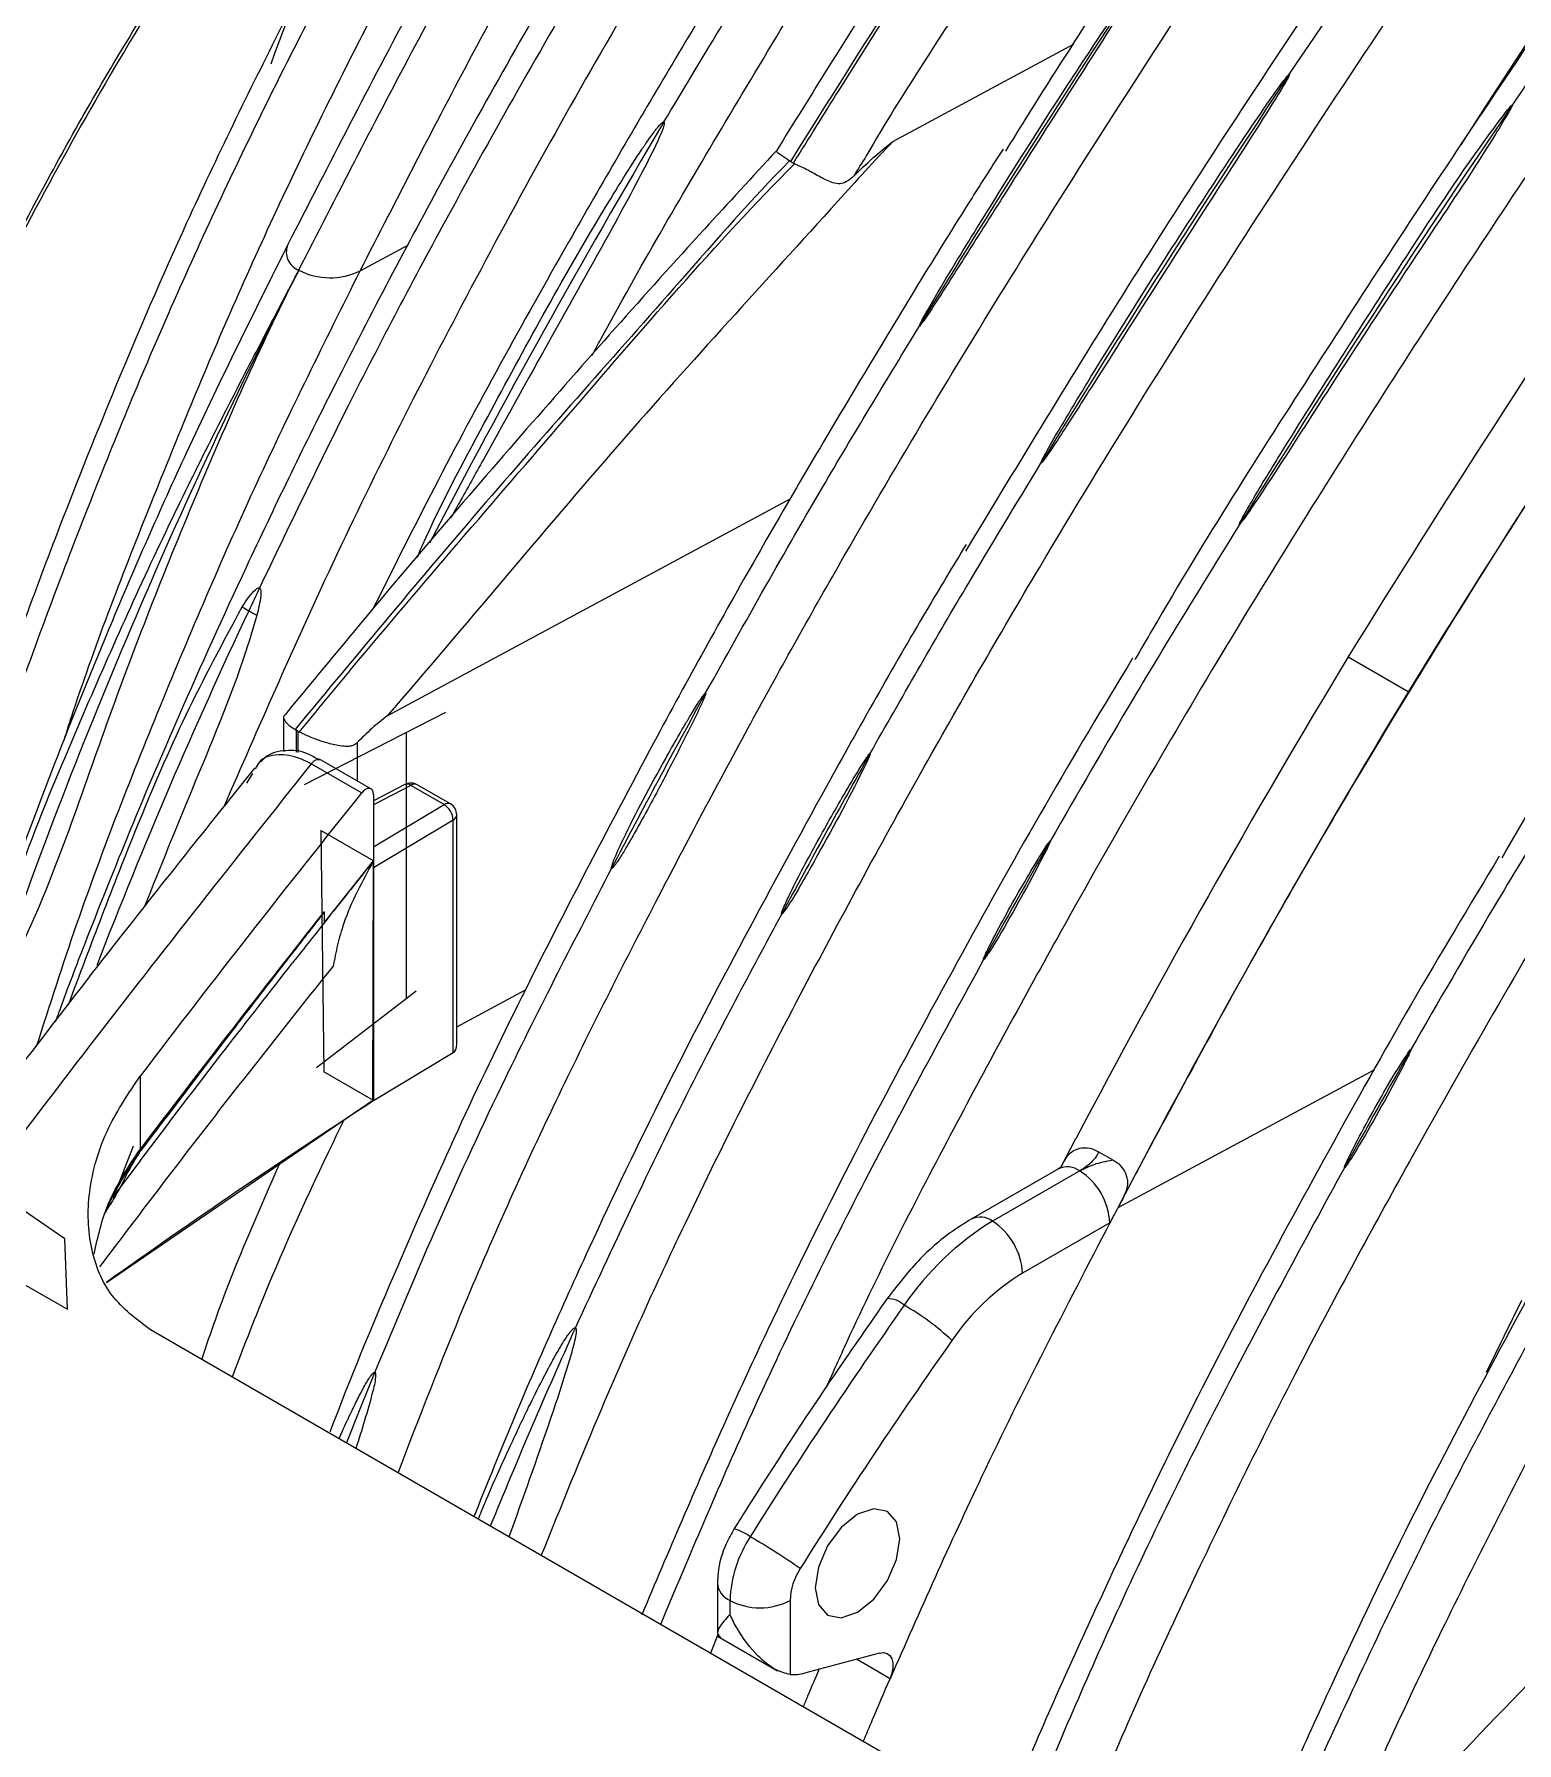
# Model space of a CAD drawing. Extents: x 9.3 to 87.2, y 0.6 to 68.8.
# Drawn here: x 11.748 to 13.492, y 4.593 to 6.602 of the extents above; entities that cross this region are included whole.
import ezdxf

# ---------------------------------------------------------------- set-up
doc = ezdxf.new("R2010")
doc.units = 0
doc.header["$MEASUREMENT"] = 0
doc.layers.add('OBJECT', color=7, linetype='CONTINUOUS')

msp = doc.modelspace()

# ---------------------------------------------------------------- linework, layer by layer
at = {"layer": 'OBJECT'}
for p, q in [((13.5097, 6.6002), (13.4588, 6.522)), ((12.7584, 6.4758), (12.9718, 6.5907)), ((13.4588, 6.522), (13.4265, 6.4719)), ((12.638, 6.4525), (12.637, 6.4532)), ((12.638, 6.4525), (12.6416, 6.4504)), ((12.6428, 6.4498), (12.6416, 6.4504)), ((12.1319, 6.3238), (12.1888, 6.3544)), ((12.0596, 6.3244), (12.0596, 6.3244)), ((12.1638, 5.8005), (12.6384, 6.056)), ((13.294, 5.8697), (13.3647, 5.8289)), ((12.0419, 5.7983), (12.0419, 5.7585)), ((12.0664, 5.7195), (12.2325, 5.8049)), ((12.0553, 5.7843), (12.0565, 5.7835)), ((12.0589, 5.7821), (12.0565, 5.7835)), ((12.0565, 5.7835), (12.0565, 5.7577)), ((12.0589, 5.7821), (12.0602, 5.7814)), ((12.0589, 5.7574), (12.0589, 5.7821)), ((12.1284, 5.7689), (12.1284, 5.724)), ((12.1864, 5.4684), (12.1864, 5.7812)), ((12.1446, 5.7146), (12.0862, 5.7484)), ((12.1446, 5.7146), (12.0862, 5.7484)), ((12.0052, 5.7327), (11.9983, 5.7213)), ((12.1335, 5.7097), (12.0742, 5.7439)), ((12.1846, 5.7197), (12.1475, 5.7004)), ((12.1916, 5.7186), (12.1475, 5.6957)), ((12.1475, 5.7079), (12.1475, 5.6298)), ((12.2305, 5.6962), (12.1916, 5.7186)), ((12.238, 5.6969), (12.1991, 5.7194)), ((12.1475, 5.6463), (12.2305, 5.6962)), ((12.2413, 5.6779), (12.1475, 5.6216)), ((12.2413, 5.4044), (12.2413, 5.6779)), ((12.2455, 5.414), (12.2455, 5.6839)), ((12.1475, 5.6298), (12.0857, 5.6654)), ((12.0857, 5.6654), (12.0892, 5.3817)), ((12.0894, 5.5568), (12.1475, 5.6298)), ((12.1467, 5.3485), (12.1475, 5.6298)), ((12.1475, 5.6298), (12.1475, 5.348)), ((12.1475, 5.6298), (12.1475, 5.6216)), ((12.1475, 5.6216), (12.1475, 5.348)), ((12.1475, 5.6215), (12.1475, 5.348)), ((12.0804, 5.3868), (12.1978, 5.4771)), ((12.2455, 5.4345), (12.3263, 5.4781)), ((12.1475, 5.348), (12.2411, 5.4043)), ((11.8731, 5.3768), (11.8731, 5.2906)), ((12.1475, 5.348), (12.0892, 5.3817)), ((13.3248, 5.3842), (13.0231, 5.2218)), ((11.8336, 5.1341), (12.1467, 5.3485)), ((11.8649, 5.2945), (11.8447, 5.2419)), ((12.9734, 5.3028), (12.9561, 5.2697)), ((12.9933, 5.2913), (13.0005, 5.2877)), ((13.0005, 5.2877), (13.0171, 5.2782)), ((11.8731, 5.2772), (11.8405, 5.2338)), ((12.9532, 5.2678), (12.8506, 5.2085)), ((12.9782, 5.2653), (12.8756, 5.2061)), ((13.0171, 5.2782), (13.0242, 5.2734)), ((13.0441, 5.262), (13.0231, 5.2218)), ((11.7844, 5.1852), (11.7042, 5.2405)), ((11.7875, 5.1025), (11.7844, 5.1852)), ((13.0136, 5.2041), (12.911, 5.1448)), ((11.7212, 5.1408), (11.7875, 5.1025)), ((13.4977, 5.1128), (13.4563, 5.0283)), ((13.025, 4.4202), (11.8852, 5.0782)), ((12.5522, 4.7805), (12.5522, 4.7217)), ((12.5668, 4.7601), (12.5668, 4.7436)), ((12.6376, 4.7601), (12.6376, 4.6729)), ((12.553, 4.7209), (12.5438, 4.698)), ((12.5522, 4.7182), (12.6229, 4.6774)), ((12.7429, 4.6982), (12.6546, 4.6746)), ((12.7551, 4.668), (12.7155, 4.6909))]:
    msp.add_line(p, q, dxfattribs=at)
at = {"layer": 'OBJECT', "flags": 128}
for points in [[(12.0272, 6.5673), (12.0314, 6.5796), (12.072, 6.6868)], [(13.4827, 6.5126), (13.4832, 6.5134), (13.4837, 6.5142), (13.4842, 6.515), (13.4848, 6.5157), (13.4853, 6.5165), (13.4858, 6.5173), (13.4863, 6.518), (13.4869, 6.5188)], [(12.0862, 5.7484), (12.0844, 5.749), (12.0828, 5.7491)], [(12.0894, 5.57), (12.0894, 5.5636), (12.0894, 5.5568)], [(12.1159, 4.945), (12.132, 4.9856), (12.1493, 5.0282)], [(12.7667, 4.8326), (12.7629, 4.8524), (12.7521, 4.8648), (12.7359, 4.868), (12.7168, 4.8614), (12.6978, 4.846), (12.6816, 4.8242), (12.6708, 4.7992), (12.667, 4.775), (12.6708, 4.7552), (12.6816, 4.7427), (12.6978, 4.7396), (12.7168, 4.7462), (12.7359, 4.7616), (12.7521, 4.7834), (12.7629, 4.8084), (12.7667, 4.8326)], [(12.7429, 4.6982), (12.7475, 4.6987), (12.7516, 4.6977), (12.7549, 4.6953), (12.7572, 4.6915), (12.7584, 4.6866), (12.7585, 4.6808), (12.7573, 4.6745), (12.7551, 4.668)]]:
    msp.add_lwpolyline(points, dxfattribs=at)
at = {"layer": 'OBJECT'}
for centre, radius, start, end in [((24.4057, -0.8372), 13.612, 146.52103, 148.58014), ((25.0948, -1.3475), 14.26, 146.34405, 148.52788), ((25.6269, -1.7266), 14.6753, 145.84514, 148.11336), ((13.3651, 6.3091), 0.235, 59.9858, 60.3078), ((13.3571, 6.295), 0.2513, 59.7078, 60.0159), ((21.0529, 1.4052), 9.964, 149.25584, 152.51634), ((25.9034, -1.8983), 14.8101, 145.85517, 148.36462), ((25.9741, -1.9391), 14.8101, 145.85517, 148.36462), ((12.0677, 6.3458), 0.0227, 158.3618, 249.3962), ((17.744, 3.4007), 6.3922, 152.78177, 161.09787), ((12.0965, 6.3959), 0.0803, 242.6992, 296.1463), ((20.4054, 1.9598), 9.2926, 154.56527, 154.74827), ((12.0879, 6.0758), 0.175, 237.2422, 240.1425), ((17.6632, 3.2512), 6.2615, 154.73146, 158.88375), ((12.1471, 6.1783), 0.2934, 240.0834, 242.2134), ((22.6514, 0.2047), 10.9386, 148.80875, 152.22085), ((22.7221, 0.1638), 10.9386, 148.80875, 152.22085), ((21.288, 1.0062), 9.9901, 151.14514, 152.48728), ((12.0832, 5.7381), 0.0107, 73.8803, 147.08), ((21.9416, 0.5616), 10.5738, 150.5764, 151.74406), ((12.1916, 5.7064), 0.015, 60.0027, 117.4651), ((12.1872, 5.7132), 0.00697, 51.1261, 111.4274), ((12.196, 5.7125), 0.00754, 65.693, 125.6177), ((12.2349, 5.69), 0.00754, 65.693, 125.6177), ((12.2186, 5.6768), 0.0227, 2.7521, 58.5644), ((12.2305, 5.6839), 0.015, 0, 60.0027), ((12.2381, 5.6846), 0.00741, 295.5363, 354.6828), ((22.4883, 0.1996), 10.9929, 150.25795, 151.09097), ((22.9126, -0.0454), 10.9929, 150.25795, 151.09097), ((11.8644, 5.2855), 0.0102, 26.0659, 30.494), ((12.9636, 5.2449), 0.0251, 54.3824, 114.3069), ((12.9368, 5.2006), 0.0768, 2.6057, 57.3944), ((13.0533, 4.9155), 0.3406, 121.4475, 145.7318), ((12.8611, 5.1873), 0.0237, 52.3469, 116.3596), ((12.8342, 5.1413), 0.0768, 2.6057, 57.3944), ((13.0531, 4.9124), 0.2725, 121.4476, 145.7317), ((17.5213, 1.751), 5.8156, 144.75212, 147.97394), ((12.7515, 5.0846), 0.0305, 48.0827, 89.4749), ((12.617, 4.8391), 0.3097, 47.0593, 59.9971), ((18.4111, 2.357), 6.613, 155.67773, 157.87687), ((17.5075, 1.7588), 5.7301, 144.75212, 147.97394), ((12.551, 4.7791), 0.0686, 54.6174, 72.3901), ((12.7137, 4.7546), 0.1469, 146.808, 177.8602), ((12.1966, 4.1521), 0.7885, 54.9457, 60.0123), ((12.711, 4.7573), 0.0735, 146.8082, 177.8601), ((12.5761, 4.7822), 0.024, 184.04, 247.2574), ((12.6022, 4.8283), 0.0769, 242.6101, 297.3899), ((12.6413, 4.7219), 0.0491, 265.6103, 285.6947)]:
    msp.add_arc(centre, radius, start, end, dxfattribs=at)
for centre, major_axis, ratio, start_param, end_param in [((14.9072, 0.1544), (4.4993, 8.9431), 0.535125, 1.190503, 1.234702), ((12.1377, 5.7013), (0.0067, 0.0134), 0.535125, 5.466951, 7.473688), ((14.9079, 0.1549), (4.4574, 8.8599), 0.535125, 1.202502, 1.239719), ((12.2305, 5.4226), (-0.0106, 0.0184), 0.577335, 3.161549, 3.92695), ((12.2411, 5.4165), (0.0073, 0.0131), 0.565723, 3.917303, 3.9373), ((16.8634, -0.9749), (5.5684, 8.3217), 0.616702, 1.262095, 1.306294)]:
    msp.add_ellipse(centre, major_axis=major_axis, ratio=ratio, start_param=start_param, end_param=end_param, dxfattribs=at)
for points, knots in [([(12.4047, 6.2243), (12.4081, 6.2307), (12.4565, 6.3207), (12.5601, 6.4977), (12.719, 6.7606), (12.8943, 7.0344), (13.0192, 7.2176), (13.0826, 7.3107)], [0, 0, 0, 0, 0.016983, 0.238956, 0.478962, 0.735216, 1, 1, 1, 1]), ([(12.4892, 6.4989), (12.5329, 6.5717), (12.6228, 6.7218), (12.795, 6.9936), (12.9276, 7.189), (13.0098, 7.3102)], [0, 0, 0, 0, 0.2635522, 0.5429809, 1, 1, 1, 1]), ([(13.1773, 7.3025), (13.1515, 7.2662), (13.0658, 7.1458), (12.9212, 6.9336), (12.7615, 6.6907), (12.6628, 6.5315), (12.6215, 6.4649)], [0, 0, 0, 0, 0.133827, 0.442966, 0.76693, 1, 1, 1, 1]), ([(13.277, 7.282), (13.2616, 7.2604), (13.1696, 7.131), (13.0304, 6.9302), (12.8651, 6.6754), (12.77, 6.5332), (12.7272, 6.459), (12.7272, 6.459)], [0, 0, 0, 0, 0.080863, 0.483213, 0.741499, 0.999997, 1, 1, 1, 1]), ([(13.1792, 7.2698), (13.1453, 7.2217), (13.0349, 7.0646), (12.8523, 6.7936), (12.7095, 6.5663), (12.638, 6.4525)], [0, 0, 0, 0, 0.180796, 0.589987, 1, 1, 1, 1]), ([(12.6416, 6.4504), (12.6592, 6.4787), (12.747, 6.6202), (12.8831, 6.8306), (13.0471, 7.0739), (13.1393, 7.2049), (13.1833, 7.2675)], [0, 0, 0, 0, 0.101586, 0.508022, 0.765103, 1, 1, 1, 1]), ([(13.4253, 7.256), (13.372, 7.1812), (13.2568, 7.0197), (13.0865, 6.7677), (12.9613, 6.5787), (12.8984, 6.4768), (12.8909, 6.4646)], [0, 0, 0, 0, 0.289481, 0.625524, 0.954907, 1, 1, 1, 1]), ([(12.5455, 7.2384), (12.4841, 7.139), (12.3619, 6.9413), (12.196, 6.6456), (12.0951, 6.4488), (12.0468, 6.3547)], [0, 0, 0, 0, 0.345389, 0.686853, 1, 1, 1, 1]), ([(12.0597, 6.3246), (12.1035, 6.4101), (12.1909, 6.5811), (12.3576, 6.882), (12.4872, 7.0928), (12.5664, 7.2216)], [0, 0, 0, 0, 0.280082, 0.560024, 1, 1, 1, 1]), ([(12.1319, 6.3238), (12.1758, 6.4095), (12.2634, 6.5807), (12.4303, 6.882), (12.5601, 7.0931), (12.6394, 7.222)], [0, 0, 0, 0, 0.2800818, 0.5600234, 1, 1, 1, 1]), ([(12.1764, 4.9101), (12.2019, 4.9761), (12.2596, 5.1252), (12.3613, 5.3498), (12.4765, 5.5771), (12.5885, 5.7885), (12.726, 6.0345), (12.8942, 6.3141), (13.0965, 6.6317), (13.3016, 6.9368), (13.4425, 7.135), (13.511, 7.2313)], [0, 0, 0, 0, 0.080478, 0.181791, 0.276274, 0.364567, 0.44806, 0.589546, 0.727254, 0.867432, 1, 1, 1, 1]), ([(13.6361, 7.1885), (13.5711, 7.0984), (13.4334, 6.9074), (13.2327, 6.6125), (13.0323, 6.3051), (12.9068, 6.098), (12.8438, 5.994)], [0, 0, 0, 0, 0.233636, 0.495516, 0.746694, 1, 1, 1, 1]), ([(13.2251, 6.5554), (13.3048, 6.6735), (13.4491, 6.8874), (13.5995, 7.0952), (13.6668, 7.1883)], [0, 0, 0, 0, 0.552236, 1, 1, 1, 1]), ([(12.3449, 4.8128), (12.3684, 4.8708), (12.4189, 4.996), (12.5183, 5.217), (12.6445, 5.4659), (12.7871, 5.7283), (12.9624, 6.0318), (13.1809, 6.3815), (13.4442, 6.7772), (13.6283, 7.0335), (13.7192, 7.16)], [0, 0, 0, 0, 0.069792, 0.150666, 0.267679, 0.375936, 0.477828, 0.651228, 0.827697, 1, 1, 1, 1]), ([(12.3062, 7.1062), (12.2603, 7.0251), (12.1678, 6.8615), (12.0423, 6.6189), (11.9321, 6.3941), (11.8475, 6.1976), (11.7884, 6.0499), (11.7479, 5.9426), (11.7183, 5.8613), (11.6851, 5.7672), (11.643, 5.6417), (11.5961, 5.4761), (11.5582, 5.3003), (11.5358, 5.1757), (11.5301, 5.1205), (11.5297, 5.1166)], [0, 0, 0, 0, 0.126163, 0.254431, 0.370519, 0.466406, 0.54762, 0.590111, 0.625541, 0.667972, 0.729574, 0.811165, 0.91362, 0.993848, 1, 1, 1, 1]), ([(13.8631, 7.0947), (13.7971, 7.004), (13.6578, 6.8123), (13.4548, 6.5176), (13.2547, 6.2107), (13.1174, 5.9956), (13.0502, 5.8786), (13.0432, 5.8665)], [0, 0, 0, 0, 0.2290929, 0.4841426, 0.7272432, 0.9716536, 1, 1, 1, 1]), ([(13.8937, 7.0939), (13.8153, 6.9864), (13.6774, 6.7971), (13.5444, 6.6028), (13.4869, 6.5188)], [0, 0, 0, 0, 0.567749, 1, 1, 1, 1]), ([(11.5557, 5.1518), (11.5613, 5.1933), (11.5787, 5.3213), (11.6333, 5.5411), (11.7187, 5.8007), (11.8108, 6.0467), (11.91, 6.2865), (12.0165, 6.5133), (12.1256, 6.7246), (12.2264, 6.9142), (12.2939, 7.0328), (12.3266, 7.0902)], [0, 0, 0, 0, 0.0660325, 0.203268, 0.3355705, 0.4608197, 0.5773689, 0.7016421, 0.8106516, 0.9082543, 1, 1, 1, 1]), ([(11.7836, 5.7718), (11.7872, 5.783), (11.8172, 5.8765), (11.8839, 6.0468), (11.9821, 6.2867), (12.0889, 6.5135), (12.198, 6.7249), (12.2989, 6.9145), (12.3664, 7.0331), (12.3991, 7.0906)], [0, 0, 0, 0, 0.024964, 0.208796, 0.379841, 0.56219, 0.722124, 0.865341, 1, 1, 1, 1]), ([(13.9396, 7.0571), (13.8733, 6.9659), (13.7343, 6.7747), (13.5325, 6.4815), (13.3335, 6.1785), (13.1404, 5.8695), (12.9731, 5.5803), (12.8264, 5.3101), (12.734, 5.1311), (12.6882, 5.0288), (12.6802, 5.011)], [0, 0, 0, 0, 0.1415155, 0.296778, 0.4447502, 0.593217, 0.7497846, 0.859323, 0.9754964, 1, 1, 1, 1]), ([(12.572, 7.01), (12.5087, 6.9089), (12.3892, 6.7176), (12.2327, 6.4407), (12.1041, 6.1967), (12.0024, 5.9872), (11.9226, 5.8112), (11.8597, 5.6634), (11.8137, 5.5478), (11.7861, 5.4758), (11.775, 5.4451), (11.7733, 5.4403)], [0, 0, 0, 0, 0.20178, 0.381537, 0.537136, 0.668248, 0.776718, 0.866692, 0.943206, 0.99113, 1, 1, 1, 1]), ([(12.6561, 6.9775), (12.585, 6.8635), (12.4452, 6.6392), (12.2586, 6.3018), (12.0998, 5.9876), (12.0118, 5.7859), (11.9716, 5.6936)], [0, 0, 0, 0, 0.276108, 0.542749, 0.790891, 1, 1, 1, 1]), ([(12.5839, 6.978), (12.5226, 6.8801), (12.4017, 6.6869), (12.2479, 6.4143), (12.1184, 6.1698), (12.0478, 6.0224), (12.0135, 5.9508)], [0, 0, 0, 0, 0.2943602, 0.581245, 0.7968207, 1, 1, 1, 1]), ([(14.282, 6.8424), (14.2186, 6.7552), (14.0826, 6.568), (13.8834, 6.2789), (13.6851, 5.9755), (13.5489, 5.7623), (13.4819, 5.6462), (13.4746, 5.6336)], [0, 0, 0, 0, 0.223651, 0.480257, 0.724814, 0.970188, 1, 1, 1, 1]), ([(14.351, 6.7943), (14.2882, 6.7079), (14.1521, 6.5206), (13.9525, 6.2302), (13.7516, 5.9239), (13.5563, 5.611), (13.3877, 5.3175), (13.2382, 5.0432), (13.1127, 4.7893), (13.0218, 4.5905), (12.977, 4.4764), (12.9679, 4.4532)], [0, 0, 0, 0, 0.118145, 0.256403, 0.388184, 0.520674, 0.660678, 0.758806, 0.86288, 0.972064, 1, 1, 1, 1]), ([(11.3977, 5.5142), (11.4101, 5.5603), (11.4382, 5.6652), (11.4939, 5.8314), (11.5629, 6.0113), (11.6442, 6.1965), (11.7377, 6.3844), (11.8466, 6.5804), (11.9289, 6.7077), (11.972, 6.7744)], [0, 0, 0, 0, 0.107735, 0.244859, 0.385288, 0.525717, 0.678041, 0.831465, 1, 1, 1, 1]), ([(11.9741, 6.7714), (11.9409, 6.7219), (11.9088, 6.6716), (11.8466, 6.5697), (11.8165, 6.5179), (11.7585, 6.4137), (11.7307, 6.3611), (11.6772, 6.2549), (11.6516, 6.2012), (11.6028, 6.0933), (11.5796, 6.0392), (11.5358, 5.9304), (11.5151, 5.8758), (11.4573, 5.7125), (11.4242, 5.6039), (11.3964, 5.4955)], [0, 0, 0, 0, 0.125, 0.125, 0.25, 0.25, 0.375, 0.375, 0.5, 0.5, 0.625, 0.625, 0.75, 0.75, 1, 1, 1, 1]), ([(12.613, 6.7543), (12.5941, 6.7239), (12.5546, 6.66), (12.4957, 6.5619), (12.4358, 6.4602), (12.342, 6.2968), (12.2433, 6.1189), (12.1703, 5.973), (12.1462, 5.9248)], [0, 0, 0, 0, 0.11303, 0.236618, 0.36016, 0.484691, 0.82988, 1, 1, 1, 1]), ([(12.7897, 6.2588), (12.7897, 6.2588), (12.7896, 6.2588), (12.7896, 6.2589), (12.7896, 6.2591), (12.7898, 6.2597), (12.7909, 6.2622), (12.796, 6.2719), (12.8178, 6.3099), (12.8745, 6.4025), (12.9458, 6.5153), (13.0103, 6.6126), (13.0388, 6.655), (13.05, 6.6695), (13.0512, 6.6709), (13.0518, 6.6715), (13.052, 6.6716), (13.0521, 6.6716), (13.0521, 6.6716), (13.0521, 6.6716), (13.0521, 6.6716), (13.0521, 6.6716)], [0, 0, 0, 0, 0.000078, 0.000179, 0.000367, 0.001181, 0.004395, 0.017191, 0.068322, 0.272792, 0.681705, 0.886151, 0.988387, 0.994777, 0.997973, 0.999578, 0.999779, 0.999878, 0.999957, 0.999999, 1, 1, 1, 1]), ([(13.0521, 6.6716), (13.0521, 6.6716), (13.0522, 6.6716), (13.0522, 6.6716), (13.0522, 6.6714), (13.052, 6.6708), (13.0509, 6.6686), (13.046, 6.6599), (13.025, 6.6258), (12.9714, 6.5423), (12.9101, 6.4462), (12.8536, 6.3566), (12.8238, 6.3095), (12.8042, 6.279), (12.7956, 6.2663), (12.7927, 6.2623), (12.7912, 6.2604), (12.7905, 6.2594), (12.7901, 6.259), (12.7898, 6.2589), (12.7898, 6.2588), (12.7897, 6.2588), (12.7897, 6.2588), (12.7897, 6.2588), (12.7897, 6.2588)], [0, 0, 0, 0, 0.0000717, 0.0001667, 0.0003414, 0.0010873, 0.0040325, 0.0157608, 0.0626216, 0.2500161, 0.6247783, 0.7613489, 0.8979214, 0.9662095, 0.9832819, 0.9918184, 0.9960873, 0.9982219, 0.9992914, 0.9996504, 0.9998298, 0.9999013, 0.9999712, 1, 1, 1, 1]), ([(14.5745, 6.6239), (14.512, 6.5371), (14.3754, 6.3475), (14.1747, 6.0522), (13.9712, 5.738), (13.7992, 5.4575), (13.6538, 5.2033), (13.5292, 4.9741), (13.4025, 4.7255), (13.319, 4.5469), (13.2807, 4.4509), (13.2791, 4.4468)], [0, 0, 0, 0, 0.127104, 0.277799, 0.422393, 0.56876, 0.665196, 0.76701, 0.875884, 0.99462, 1, 1, 1, 1]), ([(12.9326, 6.0974), (12.9326, 6.0974), (12.9326, 6.0974), (12.9325, 6.0975), (12.9325, 6.0976), (12.9327, 6.099), (12.9348, 6.1028), (12.9415, 6.1159), (12.9596, 6.1464), (13.021, 6.2485), (13.1029, 6.3766), (13.1804, 6.4942), (13.2131, 6.5408), (13.2218, 6.5522), (13.2241, 6.5548), (13.2248, 6.5554), (13.225, 6.5555), (13.2251, 6.5555), (13.2251, 6.5554), (13.2251, 6.5554)], [0, 0, 0, 0, 0.000048, 0.000146, 0.000383, 0.000852, 0.00835, 0.023312, 0.083155, 0.202832, 0.681059, 0.920233, 0.980043, 0.995013, 0.998781, 0.999562, 0.999787, 0.999908, 1, 1, 1, 1]), ([(13.2251, 6.5554), (13.2251, 6.5554), (13.2251, 6.5554), (13.2252, 6.5553), (13.2252, 6.5551), (13.2249, 6.5542), (13.2233, 6.5509), (13.2159, 6.538), (13.1845, 6.4876), (13.1071, 6.3685), (13.0256, 6.24), (12.9626, 6.1407), (12.9435, 6.1117), (12.9356, 6.1005), (12.9335, 6.0981), (12.9331, 6.0977), (12.9329, 6.0975), (12.9328, 6.0974), (12.9327, 6.0974), (12.9326, 6.0974), (12.9326, 6.0974), (12.9326, 6.0974), (12.9326, 6.0974)], [0, 0, 0, 0, 0.000094, 0.000218, 0.000448, 0.001446, 0.005385, 0.021069, 0.083741, 0.334366, 0.804886, 0.922632, 0.98151, 0.996237, 0.998077, 0.998998, 0.999316, 0.999635, 0.999784, 0.999905, 0.999967, 1, 1, 1, 1]), ([(13.1661, 6.0255), (13.1661, 6.0255), (13.1661, 6.0256), (13.1661, 6.0256), (13.166, 6.0256), (13.166, 6.0258), (13.1661, 6.0261), (13.1663, 6.0266), (13.1676, 6.0297), (13.1718, 6.0373), (13.1871, 6.064), (13.2486, 6.1642), (13.3406, 6.3072), (13.4291, 6.4431), (13.4728, 6.5016), (13.4815, 6.5133)], [0, 0, 0, 0, 0.000024, 0.000069, 0.000183, 0.00041, 0.000862, 0.001765, 0.00357, 0.018004, 0.046863, 0.162292, 0.623568, 0.924627, 1, 1, 1, 1]), ([(13.4838, 6.512), (13.4783, 6.5028), (13.4508, 6.4568), (13.3726, 6.3407), (13.2783, 6.1964), (13.2057, 6.0827), (13.1771, 6.0401), (13.1717, 6.0324), (13.1689, 6.0286), (13.1674, 6.0267), (13.1667, 6.0259), (13.1663, 6.0256), (13.1662, 6.0256), (13.1662, 6.0255), (13.1661, 6.0255), (13.1661, 6.0255), (13.1661, 6.0255), (13.1661, 6.0255)], [0, 0, 0, 0, 0.055666, 0.2781, 0.722897, 0.945279, 0.973076, 0.986975, 0.993925, 0.997401, 0.999141, 0.999577, 0.999796, 0.999868, 0.999956, 0.999996, 1, 1, 1, 1]), ([(13.4815, 6.5133), (13.4821, 6.5139), (13.483, 6.515), (13.4841, 6.5164), (13.485, 6.5173), (13.4855, 6.5179), (13.4859, 6.5183), (13.4862, 6.5185), (13.4864, 6.5187), (13.4866, 6.5188), (13.4867, 6.5188), (13.4868, 6.5188), (13.4868, 6.5188), (13.4869, 6.5188)], [0, 0, 0, 0, 0.326157, 0.544986, 0.6921, 0.79124, 0.858306, 0.903951, 0.935333, 0.96621, 0.979398, 0.992715, 1, 1, 1, 1]), ([(13.4869, 6.5188), (13.4869, 6.5188), (13.4869, 6.5188), (13.4869, 6.5187), (13.4869, 6.5184), (13.4866, 6.5174), (13.4856, 6.5152), (13.4845, 6.5132), (13.4838, 6.512)], [0, 0, 0, 0, 0.009023, 0.020487, 0.042289, 0.122762, 0.441726, 1, 1, 1, 1]), ([(12.1992, 5.9869), (12.2012, 5.9917), (12.2245, 6.0457), (12.2741, 6.1375), (12.3427, 6.2651), (12.3958, 6.3578), (12.4328, 6.419), (12.45, 6.4465), (12.4618, 6.4646), (12.47, 6.4766), (12.4757, 6.4846), (12.4797, 6.4898), (12.4824, 6.4932), (12.4844, 6.4955), (12.4858, 6.4969), (12.4869, 6.4979), (12.4877, 6.4985), (12.4884, 6.4989), (12.4888, 6.499), (12.4891, 6.499), (12.4892, 6.4989), (12.4892, 6.4989)], [0, 0, 0, 0, 0.026664, 0.298537, 0.529704, 0.763585, 0.841164, 0.89316, 0.928031, 0.951438, 0.967167, 0.977753, 0.984894, 0.989728, 0.993017, 0.995272, 0.997286, 0.99853, 0.999198, 0.99975, 1, 1, 1, 1]), ([(12.4892, 6.4989), (12.4893, 6.4988), (12.4894, 6.4987), (12.4896, 6.4983), (12.4897, 6.4969), (12.4883, 6.4914), (12.4796, 6.4707), (12.4383, 6.3904), (12.3671, 6.2647), (12.2959, 6.1363), (12.2547, 6.0618), (12.2416, 6.0387), (12.2381, 6.0326)], [0, 0, 0, 0, 0.0005934, 0.0013625, 0.002794, 0.0089668, 0.0333397, 0.1304058, 0.5182425, 0.8497552, 0.9596588, 1, 1, 1, 1]), ([(12.7584, 6.4758), (12.7584, 6.4758), (12.7365, 6.4531), (12.6294, 6.3342), (12.4276, 6.1155), (12.2553, 5.9061), (12.1638, 5.8005), (12.1638, 5.8005)], [0, 0, 0, 0, 0.000003, 0.107059, 0.535369, 0.999998, 1, 1, 1, 1]), ([(12.7124, 6.4353), (12.7199, 6.4426), (12.7349, 6.457), (12.7505, 6.4695), (12.7584, 6.4758)], [0, 0, 0, 0, 0.498857, 1, 1, 1, 1]), ([(12.6215, 6.465), (12.5932, 6.4343), (12.4943, 6.3272), (12.3239, 6.1348), (12.16, 5.9433), (12.0664, 5.8294), (12.0435, 5.8016)], [0, 0, 0, 0, 0.143609, 0.502351, 0.878412, 1, 1, 1, 1]), ([(12.6369, 6.4531), (12.6369, 6.4531), (12.5928, 6.4085), (12.4746, 6.2724), (12.2786, 6.0535), (12.1297, 5.874), (12.0553, 5.7843)], [0, 0, 0, 0, 0.000003, 0.217703, 0.608618, 1, 1, 1, 1]), ([(12.888, 6.467), (12.8758, 6.448), (12.8201, 6.3608), (12.723, 6.2013), (12.5972, 5.9882), (12.4886, 5.7915), (12.3956, 5.615), (12.3162, 5.46), (12.2408, 5.3024), (12.1677, 5.1354), (12.1196, 5.0202), (12.0966, 4.9586), (12.0966, 4.9584)], [0, 0, 0, 0, 0.03969, 0.181498, 0.327072, 0.472916, 0.574787, 0.676732, 0.778453, 0.88203, 0.999591, 1, 1, 1, 1]), ([(12.6215, 6.465), (12.6213, 6.4646), (12.621, 6.4638), (12.627, 6.4604), (12.6336, 6.4556), (12.637, 6.4532)], [0, 0, 0, 0, 0.296336, 0.648143, 1, 1, 1, 1]), ([(12.637, 6.4532), (12.637, 6.4532), (12.6369, 6.4532), (12.6369, 6.4531), (12.6369, 6.4531)], [0, 0, 0, 0, 0.969894, 1, 1, 1, 1]), ([(12.7272, 6.459), (12.7272, 6.459), (12.7221, 6.4512), (12.7173, 6.4433), (12.7124, 6.4353)], [0, 0, 0, 0, 0.000082, 1, 1, 1, 1]), ([(12.0602, 5.7814), (12.0809, 5.8065), (12.1842, 5.9317), (12.378, 6.1549), (12.5503, 6.3564), (12.6427, 6.4498), (12.6427, 6.4498)], [0, 0, 0, 0, 0.10881, 0.544285, 0.999997, 1, 1, 1, 1]), ([(12.6427, 6.4498), (12.6427, 6.4498), (12.6428, 6.4498), (12.6428, 6.4498), (12.6428, 6.4498)], [0, 0, 0, 0, 0.030106, 1, 1, 1, 1]), ([(12.7124, 6.4353), (12.7117, 6.4346), (12.7084, 6.4316), (12.7024, 6.4272), (12.694, 6.4255), (12.6839, 6.4283), (12.6714, 6.4349), (12.6564, 6.4434), (12.6473, 6.4477), (12.6428, 6.4498)], [0, 0, 0, 0, 0.040977, 0.17211, 0.285127, 0.396955, 0.598359, 0.799165, 1, 1, 1, 1]), ([(13.7198, 6.3778), (13.6532, 6.2781), (13.5201, 6.0789), (13.3418, 5.7926), (13.1827, 5.5202), (13.0905, 5.3484), (13.0441, 5.262)], [0, 0, 0, 0, 0.276277, 0.552211, 0.774542, 1, 1, 1, 1]), ([(12.0469, 6.3548), (12.0074, 6.2757), (11.9344, 6.1293), (11.8445, 5.9245), (11.7762, 5.7557), (11.7252, 5.6202), (11.6857, 5.5091), (11.6531, 5.4129), (11.6261, 5.323), (11.6068, 5.2546), (11.5976, 5.2156), (11.5952, 5.2052)], [0, 0, 0, 0, 0.210121, 0.388327, 0.534986, 0.648993, 0.739546, 0.822674, 0.897964, 0.972741, 1, 1, 1, 1]), ([(11.6911, 5.4748), (11.6963, 5.4962), (11.722, 5.6023), (11.7959, 5.7805), (11.8945, 6.0032), (11.9768, 6.1654), (12.0255, 6.2591), (12.0436, 6.2935), (12.0521, 6.3098), (12.0563, 6.318), (12.0583, 6.3218), (12.0591, 6.3234), (12.0594, 6.3239), (12.0595, 6.3242), (12.0596, 6.3243), (12.0596, 6.3244)], [0, 0, 0, 0, 0.070565, 0.350846, 0.630744, 0.861215, 0.935041, 0.968568, 0.985332, 0.993714, 0.997905, 0.998952, 0.999476, 0.999738, 1, 1, 1, 1]), ([(12.0596, 6.3244), (12.0596, 6.3243), (12.0595, 6.3242), (12.0594, 6.3239), (12.0591, 6.3233), (12.0581, 6.3215), (12.014, 6.2343), (11.9357, 6.0576), (11.8315, 5.7928), (11.7653, 5.5903), (11.7132, 5.4886), (11.7028, 5.4681)], [0, 0, 0, 0, 0.000149, 0.000446, 0.00104, 0.002229, 0.006986, 0.312547, 0.618174, 0.923157, 1, 1, 1, 1]), ([(11.7513, 5.4117), (11.7667, 5.4597), (11.8105, 5.5961), (11.8979, 5.8181), (12.008, 6.0751), (12.0908, 6.2413), (12.1319, 6.3238)], [0, 0, 0, 0, 0.1566023, 0.4451548, 0.7246677, 1, 1, 1, 1]), ([(12.0596, 6.3244), (12.0596, 6.3244), (12.0597, 6.3245), (12.0597, 6.3245), (12.0597, 6.3246)], [0, 0, 0, 0, 0.559654, 1, 1, 1, 1]), ([(12.5382, 5.8273), (12.5846, 5.9102), (12.666, 6.0555), (12.7525, 6.1977), (12.7897, 6.2588)], [0, 0, 0, 0, 0.570137, 1, 1, 1, 1]), ([(12.7316, 5.7561), (12.7688, 5.8212), (12.8342, 5.936), (12.9029, 6.0487), (12.9326, 6.0974)], [0, 0, 0, 0, 0.5678069, 1, 1, 1, 1]), ([(13.1661, 6.0255), (13.1242, 5.9577), (13.0482, 5.8347), (12.9759, 5.7093), (12.9435, 5.6531)], [0, 0, 0, 0, 0.5516486, 1, 1, 1, 1]), ([(12.8445, 6.0019), (12.8291, 5.9765), (12.7727, 5.8829), (12.6858, 5.7285), (12.5832, 5.5394), (12.4883, 5.3585), (12.3963, 5.1666), (12.3223, 4.9994), (12.2798, 4.8939), (12.2656, 4.8586)], [0, 0, 0, 0, 0.069165, 0.254425, 0.41217, 0.570338, 0.730335, 0.909887, 1, 1, 1, 1]), ([(11.9932, 5.9286), (11.9979, 5.936), (12.003, 5.9441), (12.0103, 5.9501), (12.0118, 5.9509), (12.0129, 5.951), (12.0133, 5.9509), (12.0135, 5.9508)], [0, 0, 0, 0, 0.808261, 0.877493, 0.947201, 0.979061, 1, 1, 1, 1]), ([(12.0135, 5.9508), (12.0137, 5.9507), (12.0142, 5.9504), (12.0148, 5.9493), (12.0154, 5.9464), (12.0146, 5.9359), (12.0123, 5.9263), (12.0104, 5.9188)], [0, 0, 0, 0, 0.027025, 0.059823, 0.116713, 0.300963, 1, 1, 1, 1]), ([(11.7887, 5.4604), (11.815, 5.5305), (11.858, 5.645), (11.9255, 5.8029), (11.9706, 5.8867), (11.9932, 5.9286)], [0, 0, 0, 0, 0.440276, 0.71964, 1, 1, 1, 1]), ([(12.0104, 5.9188), (12.0062, 5.9046), (11.9852, 5.8341), (11.9363, 5.7211), (11.8966, 5.6219), (11.8783, 5.5763)], [0, 0, 0, 0, 0.119066, 0.595203, 1, 1, 1, 1]), ([(13.0403, 5.8681), (13.0059, 5.8111), (12.9371, 5.6968), (12.8395, 5.521), (12.7425, 5.3428), (12.6482, 5.1574), (12.5538, 4.9572), (12.4945, 4.8174), (12.463, 4.743)], [0, 0, 0, 0, 0.157249, 0.314813, 0.474592, 0.636515, 0.806855, 1, 1, 1, 1]), ([(12.4277, 5.621), (12.4277, 5.6211), (12.4276, 5.6211), (12.4275, 5.6213), (12.4274, 5.6221), (12.4281, 5.625), (12.4322, 5.636), (12.4522, 5.6789), (12.4781, 5.7272), (12.504, 5.773), (12.5147, 5.7914), (12.522, 5.8036), (12.527, 5.8117), (12.5304, 5.8171), (12.5328, 5.8207), (12.5344, 5.823), (12.5355, 5.8246), (12.5363, 5.8256), (12.5369, 5.8263), (12.5373, 5.8267), (12.5375, 5.827), (12.5378, 5.8272), (12.5379, 5.8273), (12.5381, 5.8273), (12.5382, 5.8273), (12.5382, 5.8273), (12.5382, 5.8273)], [0, 0, 0, 0, 0.000685, 0.001564, 0.003213, 0.010493, 0.039238, 0.153737, 0.611335, 0.73946, 0.825268, 0.882734, 0.921227, 0.947018, 0.964309, 0.975911, 0.983708, 0.988957, 0.992503, 0.99491, 0.996555, 0.997693, 0.998895, 0.999376, 0.999777, 1, 1, 1, 1]), ([(12.5382, 5.8273), (12.5382, 5.8273), (12.5383, 5.8273), (12.5383, 5.8271), (12.5383, 5.8267), (12.538, 5.8252), (12.5359, 5.8196), (12.5257, 5.7976), (12.5073, 5.7612), (12.4852, 5.7186), (12.4674, 5.6856), (12.4552, 5.6636), (12.4468, 5.649), (12.4411, 5.6394), (12.4371, 5.633), (12.4343, 5.6287), (12.4324, 5.6259), (12.431, 5.6241), (12.4301, 5.6229), (12.4294, 5.6221), (12.4289, 5.6216), (12.4285, 5.6213), (12.4282, 5.6211), (12.4279, 5.621), (12.4278, 5.621), (12.4277, 5.621), (12.4277, 5.621)], [0, 0, 0, 0, 0.0004099, 0.0009215, 0.0019078, 0.0056321, 0.0203966, 0.079215, 0.314257, 0.5400191, 0.6912345, 0.7925562, 0.8604771, 0.9060342, 0.9366125, 0.9571568, 0.9709814, 0.980303, 0.9866087, 0.9908967, 0.9938318, 0.9958665, 0.9980236, 0.9988884, 0.9996064, 1, 1, 1, 1]), ([(12.0436, 5.8015), (12.0432, 5.8012), (12.041, 5.7996), (12.0419, 5.7964), (12.0458, 5.7908), (12.0521, 5.7865), (12.0553, 5.7843)], [0, 0, 0, 0, 0.075395, 0.394861, 0.69709, 1, 1, 1, 1]), ([(12.1638, 5.8005), (12.1576, 5.7956), (12.1455, 5.786), (12.134, 5.7745), (12.1284, 5.7689)], [0, 0, 0, 0, 0.507999, 1, 1, 1, 1]), ([(12.1284, 5.7689), (12.1281, 5.7686), (12.1266, 5.7672), (12.1232, 5.7653), (12.1149, 5.7638), (12.1027, 5.7658), (12.0871, 5.7701), (12.0723, 5.7756), (12.0642, 5.7795), (12.0602, 5.7814)], [0, 0, 0, 0, 0.018056, 0.08366, 0.166715, 0.400676, 0.607754, 0.803654, 1, 1, 1, 1]), ([(13.5904, 5.7806), (13.5485, 5.7128), (13.4725, 5.5897), (13.4002, 5.4644), (13.3678, 5.4082)], [0, 0, 0, 0, 0.5516486, 1, 1, 1, 1]), ([(12.0742, 5.7439), (12.0699, 5.7461), (12.0563, 5.7531), (12.034, 5.7561), (12.0151, 5.751), (12.0097, 5.7406), (12.0084, 5.7381)], [0, 0, 0, 0, 0.1552061, 0.498819, 0.8793048, 1, 1, 1, 1]), ([(12.0742, 5.7439), (12.0699, 5.7461), (12.0563, 5.7531), (12.034, 5.756), (12.0158, 5.7516), (12.0108, 5.7422), (12.0099, 5.7406)], [0, 0, 0, 0, 0.162021, 0.52072, 0.917912, 1, 1, 1, 1]), ([(12.083, 5.7487), (12.0787, 5.7513), (12.066, 5.7591), (12.0439, 5.7607), (12.0238, 5.7563), (12.0167, 5.7479), (12.0152, 5.7462)], [0, 0, 0, 0, 0.177046, 0.526581, 0.903161, 1, 1, 1, 1]), ([(12.083, 5.7487), (12.0787, 5.7513), (12.066, 5.7591), (12.0439, 5.7607), (12.0238, 5.7563), (12.0167, 5.7479), (12.0152, 5.7462)], [0, 0, 0, 0, 0.177046, 0.526581, 0.903161, 1, 1, 1, 1]), ([(12.6277, 5.5673), (12.6277, 5.5673), (12.6276, 5.5674), (12.6276, 5.5675), (12.6275, 5.568), (12.6279, 5.5698), (12.6306, 5.5768), (12.6433, 5.6038), (12.6673, 5.6488), (12.6952, 5.6982), (12.7155, 5.7323), (12.7253, 5.7479), (12.7295, 5.754), (12.7308, 5.7555), (12.7312, 5.7559), (12.7314, 5.7561), (12.7316, 5.7561), (12.7316, 5.7561), (12.7316, 5.7561), (12.7316, 5.7561), (12.7316, 5.7561)], [0, 0, 0, 0, 0.000482, 0.00111, 0.002276, 0.007285, 0.027059, 0.105814, 0.420513, 0.735029, 0.89228, 0.970915, 0.99058, 0.995498, 0.997961, 0.999198, 0.999585, 0.999858, 0.999986, 1, 1, 1, 1]), ([(12.7316, 5.7561), (12.7316, 5.7561), (12.7316, 5.7561), (12.7317, 5.7561), (12.7317, 5.756), (12.7317, 5.7559), (12.7317, 5.7555), (12.7312, 5.7539), (12.7296, 5.7501), (12.7105, 5.7099), (12.6797, 5.6542), (12.6476, 5.5966), (12.6334, 5.574), (12.6295, 5.5687), (12.6283, 5.5675), (12.6279, 5.5673), (12.6278, 5.5673), (12.6277, 5.5673), (12.6277, 5.5673)], [0, 0, 0, 0, 0.000019, 0.000279, 0.000481, 0.001037, 0.002142, 0.006556, 0.024175, 0.059391, 0.622996, 0.904875, 0.975423, 0.993138, 0.997605, 0.998837, 0.999489, 1, 1, 1, 1]), ([(12.0075, 5.7388), (11.9566, 5.6753), (11.8361, 5.5247), (11.6493, 5.2799), (11.4467, 5.0061), (11.2479, 4.7264), (11.1051, 4.5205), (11.0298, 4.4066), (11.0183, 4.3892)], [0, 0, 0, 0, 0.148794, 0.352746, 0.556413, 0.759773, 0.963295, 1, 1, 1, 1]), ([(12.0742, 5.7439), (11.987, 5.6341), (11.8128, 5.4145), (11.5563, 5.0718), (11.3035, 4.7205), (11.1395, 4.4787), (11.0575, 4.3577)], [0, 0, 0, 0, 0.249005, 0.49801, 0.749005, 1, 1, 1, 1]), ([(12.9435, 5.6531), (12.9435, 5.6531), (12.9436, 5.6531), (12.9436, 5.653), (12.9436, 5.6528), (12.9434, 5.6521), (12.9423, 5.6494), (12.9373, 5.639), (12.9156, 5.5981), (12.8923, 5.5555), (12.8709, 5.5209), (12.8674, 5.5159), (12.8663, 5.5145), (12.8657, 5.5139), (12.8655, 5.5138), (12.8653, 5.5137), (12.8653, 5.5137), (12.8653, 5.5137), (12.8652, 5.5137)], [0, 0, 0, 0, 0.000288, 0.000648, 0.001343, 0.003956, 0.014316, 0.055593, 0.220531, 0.880359, 0.962813, 0.98343, 0.993746, 0.997008, 0.998644, 0.99947, 0.999883, 1, 1, 1, 1]), ([(12.8652, 5.5137), (12.8652, 5.5138), (12.8652, 5.5138), (12.8652, 5.5139), (12.8651, 5.5141), (12.8654, 5.5152), (12.8669, 5.5191), (12.8741, 5.5342), (12.8936, 5.5708), (12.9157, 5.6097), (12.934, 5.6395), (12.9396, 5.6483), (12.9422, 5.6518), (12.943, 5.6528), (12.9433, 5.653), (12.9434, 5.6531), (12.9435, 5.6531), (12.9435, 5.6531), (12.9435, 5.6531), (12.9435, 5.6531)], [0, 0, 0, 0, 0.000427, 0.00097, 0.001998, 0.005783, 0.020783, 0.080529, 0.31925, 0.796519, 0.915813, 0.975468, 0.990387, 0.997864, 0.998651, 0.999444, 0.999765, 0.999918, 1, 1, 1, 1]), ([(12.1475, 5.6298), (12.1297, 5.6075), (12.098, 5.5677), (12.0664, 5.5276), (12.0525, 5.51)], [0, 0, 0, 0, 0.560045, 1, 1, 1, 1]), ([(12.1475, 5.6298), (12.1344, 5.6056), (12.1168, 5.5733), (12.1049, 5.5308), (12.1017, 5.5142), (12.1001, 5.5058)], [0, 0, 0, 0, 0.594673, 0.795521, 1, 1, 1, 1]), ([(13.4717, 5.6353), (13.437, 5.5777), (13.368, 5.4634), (13.2703, 5.2881), (13.1741, 5.1115), (13.0798, 4.928), (12.9867, 4.7293), (12.9218, 4.5851), (12.8904, 4.5051), (12.8881, 4.4992)], [0, 0, 0, 0, 0.157305, 0.312006, 0.468785, 0.627688, 0.794865, 0.98509, 1, 1, 1, 1]), ([(12.1493, 5.0282), (12.1741, 5.0877), (12.2226, 5.2039), (12.3145, 5.4022), (12.3854, 5.5393), (12.4277, 5.621)], [0, 0, 0, 0, 0.297548, 0.581289, 1, 1, 1, 1]), ([(11.8735, 5.2899), (11.927, 5.36), (11.9939, 5.4478), (12.0651, 5.5387), (12.0831, 5.5618), (12.0878, 5.5677), (12.089, 5.5693), (12.0893, 5.5698), (12.0894, 5.5699), (12.0894, 5.57)], [0, 0, 0, 0, 0.746179, 0.934638, 0.982702, 0.995194, 0.998556, 0.999517, 1, 1, 1, 1]), ([(12.0894, 5.57), (12.0894, 5.5699), (12.0894, 5.5698), (12.0892, 5.5696), (12.089, 5.5693), (12.0885, 5.5686), (12.0875, 5.5673), (12.0856, 5.5647), (12.0817, 5.5596), (12.0738, 5.5494), (12.058, 5.529), (12.0264, 5.4884), (11.9633, 5.4069), (11.9097, 5.3362), (11.8739, 5.2891)], [0, 0, 0, 0, 0.000474, 0.000959, 0.001954, 0.003908, 0.007815, 0.015628, 0.031254, 0.062504, 0.125006, 0.250008, 0.500009, 1, 1, 1, 1]), ([(12.3851, 5.0806), (12.4291, 5.1754), (12.5053, 5.3394), (12.5914, 5.4997), (12.6277, 5.5673)], [0, 0, 0, 0, 0.578266, 1, 1, 1, 1]), ([(11.8731, 5.2772), (11.9064, 5.321), (11.9659, 5.3992), (12.026, 5.4761), (12.0525, 5.51)], [0, 0, 0, 0, 0.559935, 1, 1, 1, 1]), ([(12.8652, 5.5137), (12.818, 5.4274), (12.7206, 5.249), (12.5929, 4.9876), (12.5189, 4.8122), (12.4851, 4.7319)], [0, 0, 0, 0, 0.337548, 0.696877, 1, 1, 1, 1]), ([(11.8256, 5.1523), (11.8708, 5.2119), (11.9614, 5.3314), (12.0538, 5.4475), (12.1001, 5.5058)], [0, 0, 0, 0, 0.498396, 1, 1, 1, 1]), ([(13.7246, 5.5012), (13.7081, 5.474), (13.6506, 5.3786), (13.5626, 5.2223), (13.46, 5.0332), (13.3651, 4.8523), (13.2732, 4.6604), (13.2065, 4.5106), (13.1709, 4.4225), (13.1637, 4.4046)], [0, 0, 0, 0, 0.077181, 0.270062, 0.434298, 0.598973, 0.765553, 0.952492, 1, 1, 1, 1]), ([(13.2895, 5.2688), (13.2895, 5.2688), (13.2895, 5.2689), (13.2894, 5.2689), (13.2894, 5.2692), (13.2897, 5.2704), (13.2914, 5.2748), (13.2996, 5.2918), (13.3219, 5.3327), (13.3446, 5.3739), (13.3633, 5.4021), (13.3662, 5.4069), (13.3676, 5.4081), (13.3677, 5.4082), (13.3677, 5.4082), (13.3678, 5.4082), (13.3678, 5.4082), (13.3678, 5.4082)], [0, 0, 0, 0, 0.000404, 0.000925, 0.001901, 0.006178, 0.023062, 0.090313, 0.359053, 0.89639, 0.963543, 0.997175, 0.998773, 0.99941, 0.999635, 0.99991, 1, 1, 1, 1]), ([(13.3678, 5.4082), (13.3678, 5.4082), (13.3678, 5.4081), (13.3678, 5.4081), (13.3679, 5.4079), (13.3677, 5.4072), (13.3666, 5.4045), (13.3616, 5.3941), (13.3399, 5.3531), (13.3165, 5.3105), (13.295, 5.2758), (13.2915, 5.2708), (13.2904, 5.2694), (13.2899, 5.2689), (13.2897, 5.2688), (13.2896, 5.2688), (13.2895, 5.2688), (13.2895, 5.2688), (13.2895, 5.2688)], [0, 0, 0, 0, 0.000253, 0.000582, 0.001195, 0.003824, 0.014206, 0.055547, 0.220735, 0.881572, 0.964154, 0.984801, 0.995139, 0.997727, 0.999028, 0.999567, 0.99982, 1, 1, 1, 1]), ([(11.8852, 5.0782), (11.8688, 5.0906), (11.8359, 5.1155), (11.8123, 5.1739), (11.8102, 5.2423), (11.8306, 5.3134), (11.8598, 5.3569), (11.8731, 5.3768)], [0, 0, 0, 0, 0.1919317, 0.3834842, 0.5849379, 0.8105069, 1, 1, 1, 1]), ([(11.8334, 5.1345), (11.8848, 5.1708), (11.9894, 5.2445), (12.0943, 5.3132), (12.1475, 5.348)], [0, 0, 0, 0, 0.492079, 1, 1, 1, 1]), ([(12.1126, 5.3249), (12.1065, 5.3123), (12.0712, 5.2397), (12.0259, 5.139), (11.9918, 5.0504), (11.9812, 5.0228)], [0, 0, 0, 0, 0.127002, 0.728009, 1, 1, 1, 1]), ([(11.819, 5.1674), (11.8234, 5.1876), (11.8328, 5.2304), (11.8592, 5.2698), (11.8731, 5.2906)], [0, 0, 0, 0, 0.4727102, 1, 1, 1, 1]), ([(11.8311, 5.2152), (11.8353, 5.2237), (11.8477, 5.249), (11.8632, 5.2736), (11.8735, 5.2899)], [0, 0, 0, 0, 0.334975, 1, 1, 1, 1]), ([(11.8739, 5.2891), (11.8736, 5.2887), (11.8626, 5.2737), (11.8512, 5.2462), (11.8361, 5.223), (11.8311, 5.2152)], [0, 0, 0, 0, 0.020395, 0.672934, 1, 1, 1, 1]), ([(11.8735, 5.2899), (11.8736, 5.2898), (11.8737, 5.2895), (11.8739, 5.2893), (11.8739, 5.2891)], [0, 0, 0, 0, 0.49997, 1, 1, 1, 1]), ([(12.9565, 5.27), (12.9578, 5.2726), (12.9607, 5.2779), (12.9654, 5.2853), (12.9726, 5.2904), (12.9821, 5.2933), (12.9891, 5.292), (12.9933, 5.2913)], [0, 0, 0, 0, 0.170202, 0.354597, 0.503441, 0.702637, 1, 1, 1, 1]), ([(13.0005, 5.2877), (13.0002, 5.287), (12.9978, 5.2815), (12.9909, 5.2734), (12.9817, 5.2675), (12.9782, 5.2653)], [0, 0, 0, 0, 0.082804, 0.65929, 1, 1, 1, 1]), ([(11.9455, 5.0434), (11.952, 5.0625), (11.9785, 5.1404), (12.0124, 5.2174), (12.0381, 5.2755)], [0, 0, 0, 0, 0.24474, 1, 1, 1, 1]), ([(13.2895, 5.2688), (13.2423, 5.1824), (13.1449, 5.0041), (13.0172, 4.7427), (12.9432, 4.5673), (12.9093, 4.487)], [0, 0, 0, 0, 0.337548, 0.696877, 1, 1, 1, 1]), ([(12.9567, 5.2701), (12.9567, 5.2702), (12.957, 5.2705), (12.956, 5.2694), (12.9538, 5.2682), (12.953, 5.2678)], [0, 0, 0, 0, 0.13276, 0.686178, 1, 1, 1, 1]), ([(12.9782, 5.2653), (12.9837, 5.2681), (12.995, 5.2739), (13.0095, 5.2767), (13.0171, 5.2782)], [0, 0, 0, 0, 0.47642, 1, 1, 1, 1]), ([(13.0242, 5.2734), (13.0266, 5.2708), (13.0313, 5.2655), (13.0343, 5.2564), (13.0346, 5.2483), (13.0314, 5.2369), (13.0267, 5.2283), (13.0231, 5.2218)], [0, 0, 0, 0, 0.208902, 0.419117, 0.512098, 0.628577, 1, 1, 1, 1]), ([(12.8506, 5.2085), (12.843, 5.2038), (12.8213, 5.1903), (12.7868, 5.1602), (12.7636, 5.1303), (12.7518, 5.1151)], [0, 0, 0, 0, 0.210656, 0.596519, 1, 1, 1, 1]), ([(13.0231, 5.2218), (13.0213, 5.2185), (13.0181, 5.2126), (13.015, 5.2067), (13.0136, 5.2041)], [0, 0, 0, 0, 0.560019, 1, 1, 1, 1]), ([(13.0136, 5.2041), (12.9621, 5.105), (12.8702, 4.928), (12.7902, 4.7474), (12.7551, 4.668)], [0, 0, 0, 0, 0.560139, 1, 1, 1, 1]), ([(12.7518, 5.1151), (12.7312, 5.0857), (12.6738, 5.0034), (12.6144, 4.9125), (12.5759, 4.8511), (12.5717, 4.8445)], [0, 0, 0, 0, 0.331835, 0.928615, 1, 1, 1, 1]), ([(12.2709, 4.8555), (12.2722, 4.8587), (12.2833, 4.8869), (12.3033, 4.9307), (12.3273, 4.9822), (12.3444, 5.0162), (12.3563, 5.0388), (12.3647, 5.0537), (12.3706, 5.0635), (12.3747, 5.0699), (12.3776, 5.0741), (12.3798, 5.0769), (12.3813, 5.0786), (12.3826, 5.0798), (12.3836, 5.0805), (12.3844, 5.0808), (12.3848, 5.0808), (12.385, 5.0807), (12.3851, 5.0806)], [0, 0, 0, 0, 0.040153, 0.355007, 0.566433, 0.708323, 0.803531, 0.867437, 0.910377, 0.939284, 0.958804, 0.972049, 0.981105, 0.98737, 0.994007, 0.996667, 0.998871, 1, 1, 1, 1]), ([(12.3851, 5.0806), (12.3852, 5.0805), (12.3855, 5.0803), (12.3858, 5.0795), (12.3862, 5.077), (12.3849, 5.0676), (12.3753, 5.0317), (12.3487, 4.9519), (12.3231, 4.8802), (12.3069, 4.8347)], [0, 0, 0, 0, 0.002265, 0.005115, 0.010592, 0.031188, 0.112821, 0.438096, 1, 1, 1, 1]), ([(13.2619, 4.5745), (13.3059, 4.6693), (13.3821, 4.8332), (13.4682, 4.9935), (13.5045, 5.0612)], [0, 0, 0, 0, 0.578266, 1, 1, 1, 1]), ([(12.1071, 4.9501), (12.1083, 4.9529), (12.113, 4.9639), (12.1206, 4.9801), (12.1289, 4.997), (12.1347, 5.0081), (12.1388, 5.0155), (12.1417, 5.0203), (12.1438, 5.0234), (12.1454, 5.0255), (12.1466, 5.0268), (12.1475, 5.0277), (12.1483, 5.0282), (12.1488, 5.0283), (12.1492, 5.0282), (12.1493, 5.0282)], [0, 0, 0, 0, 0.10073, 0.39429, 0.591408, 0.723864, 0.812993, 0.873108, 0.913797, 0.941493, 0.960508, 0.978608, 0.986684, 0.994846, 1, 1, 1, 1]), ([(12.1493, 5.0282), (12.1494, 5.0281), (12.1496, 5.0279), (12.1499, 5.0273), (12.1502, 5.0256), (12.1497, 5.0179), (12.1425, 4.9883), (12.1338, 4.9607), (12.1268, 4.9387)], [0, 0, 0, 0, 0.004683, 0.010853, 0.022253, 0.061998, 0.253465, 1, 1, 1, 1]), ([(12.5717, 4.8445), (12.5685, 4.8387), (12.5592, 4.8222), (12.5529, 4.7999), (12.5523, 4.7844), (12.5522, 4.7805)], [0, 0, 0, 0, 0.289591, 0.820742, 1, 1, 1, 1]), ([(12.5767, 3.4807), (12.667, 3.5955), (12.8476, 3.8251), (13.1309, 4.1576), (13.4225, 4.4814), (13.6242, 4.6877), (13.7251, 4.7908)], [0, 0, 0, 0, 0.2490046, 0.498009, 0.7490044, 1, 1, 1, 1]), ([(12.5668, 4.7436), (12.5668, 4.7435), (12.5643, 4.7408), (12.5569, 4.7326), (12.5499, 4.7225), (12.5539, 4.7181), (12.5556, 4.7162)], [0, 0, 0, 0, 0.004325, 0.203257, 0.669201, 1, 1, 1, 1]), ([(12.6376, 4.6729), (12.6319, 4.6743), (12.6195, 4.6776), (12.5964, 4.6965), (12.5787, 4.7199), (12.5694, 4.7379), (12.5669, 4.7435), (12.5668, 4.7436)], [0, 0, 0, 0, 0.217824, 0.476567, 0.841017, 0.996617, 1, 1, 1, 1]), ([(12.6719, 4.6797), (12.6673, 4.669), (12.6609, 4.6541), (12.6547, 4.6392), (12.653, 4.635)], [0, 0, 0, 0, 0.717189, 1, 1, 1, 1]), ([(12.7237, 4.5941), (12.7273, 4.6027), (12.7376, 4.6274), (12.7482, 4.652), (12.7551, 4.668)], [0, 0, 0, 0, 0.348824, 1, 1, 1, 1]), ([(13.8118, 4.6386), (13.7191, 4.5438), (13.5337, 4.3539), (13.262, 4.0532), (12.9942, 3.7409), (12.8213, 3.5227), (12.7347, 3.4135)], [0, 0, 0, 0, 0.246209, 0.492852, 0.746189, 1, 1, 1, 1])]:
    msp.add_open_spline(points, degree=3, knots=knots, dxfattribs=at)

doc.saveas('drawing.dxf')
